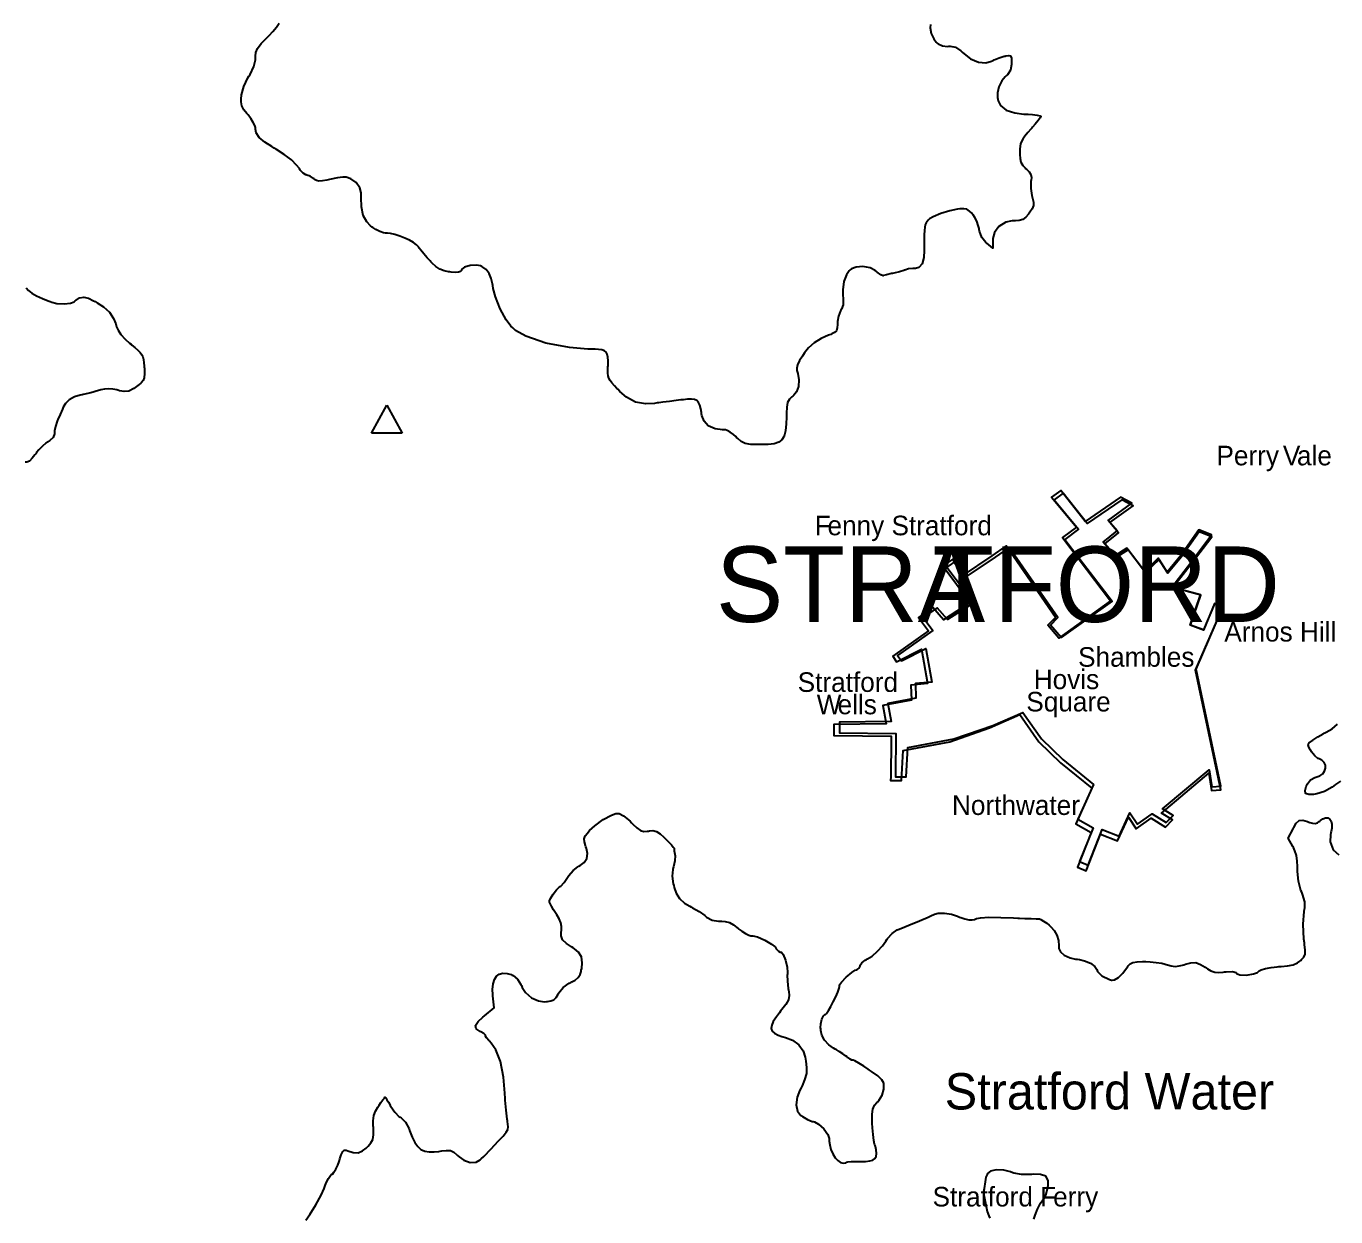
# Model space of a CAD drawing. Extents: x 0 to 24000, y 0 to 24000.
# Drawn here: x 10461 to 12939, y 13816 to 16069 of the extents above; entities that cross this region are included whole.
import ezdxf

# ---------------------------------------------------------------- set-up
doc = ezdxf.new("R2010")
doc.units = 0
for name, color, linetype in [('01B-LandmassTidal', 7, 'Continuous'), ('01C-WaterbodyNonTidal', 7, 'Continuous'), ('03C-BuiltUpHistoric', 7, 'Continuous'), ('06B-FeaturesSummit', 7, 'Continuous'), ('xx-NamesPlacesXXX', 7, 'Continuous'), ('xx-NamesWaterbodyXXXX', 7, 'Continuous')]:
    doc.layers.add(name, color=color, linetype=linetype)

msp = doc.modelspace()

# ---------------------------------------------------------------- linework, layer by layer
at = {"layer": '01B-LandmassTidal'}
for points in [[(12171.9, 16072), (12171.2, 16065.7), (12173.2, 16055.3), (12178.1, 16044.9), (12183, 16038.4), (12185, 16036.8), (12186.3, 16035.7), (12194.7, 16031.9), (12204.5, 16030.7), (12206.6, 16030.9), (12209, 16031), (12219.4, 16029.1), (12229.6, 16022.2), (12232.1, 16019.9), (12235.8, 16016.4), (12248, 16007.3), (12262.8, 16000.6), (12276.9, 15999.6), (12287.7, 16002.5), (12290.9, 16004.2), (12292.4, 16005), (12301.8, 16008.9), (12311.6, 16012.1), (12313.2, 16012.4), (12314.9, 16012.8), (12320.1, 16013.6), (12323.7, 16012.6), (12325.1, 16008.5), (12325.4, 16002.1), (12325.4, 15999.9), (12325.4, 15996.4), (12323.2, 15985.8), (12317.6, 15977.2), (12316, 15975.6), (12313.6, 15973.4), (12307.4, 15965.5), (12301.7, 15954.3), (12299, 15942.6), (12299, 15933.8), (12299.5, 15930.9), (12300.1, 15927.8), (12304.8, 15918.8), (12315.4, 15910.1), (12331.8, 15904.7), (12348.7, 15902.5), (12354.4, 15902.3), (12357.1, 15902.2), (12365.1, 15901.7), (12373.8, 15900.8), (12379.4, 15899.6), (12381.1, 15898.4), (12381.1, 15898.4), (12381, 15897.8), (12379.5, 15895.5), (12375.7, 15890.3), (12370.3, 15883.5), (12365.4, 15877.9), (12363.8, 15876), (12362, 15873.9), (12356.4, 15867.5), (12350.8, 15860.9), (12346.8, 15855.5), (12344.1, 15850.9), (12342.4, 15846.4), (12341.5, 15841.7), (12341.1, 15836), (12341.1, 15830.7), (12341.1, 15829), (12341.1, 15826.4), (12341.6, 15818.8), (12343.3, 15811.6), (12346.9, 15805.6), (12351.3, 15800.7), (12352.8, 15799.2), (12354.4, 15797.8), (12358.9, 15793.2), (12362.1, 15788.2), (12363, 15782.9), (12362.6, 15777.7), (12362.2, 15776.1), (12361.9, 15774.3), (12361.8, 15762.1), (12363.9, 15748.6), (12364.6, 15746.2), (12365.3, 15743.8), (12367.1, 15736.3), (12367.2, 15729.4), (12364.6, 15723.1), (12360.2, 15716.9), (12358.7, 15714.9), (12357.3, 15713), (12352.5, 15707.4), (12346.8, 15703.1), (12340, 15701.2), (12332.9, 15700.8), (12330.5, 15700.8), (12326.5, 15700.8), (12314.4, 15698), (12301.6, 15690.2), (12293.2, 15678.4), (12290.1, 15667.2), (12290.1, 15663.5), (12290.1, 15649), (12278.8, 15658.4), (12276.7, 15660), (12269.2, 15669.2), (12264.7, 15681.3), (12264.2, 15684.3), (12264, 15686.2), (12262.6, 15691.9), (12259.6, 15699.9), (12255.8, 15707.3), (12252.8, 15711.9), (12251.7, 15713.3), (12250.4, 15714.9), (12246, 15719.2), (12241, 15722.5), (12235.4, 15723.6), (12229.7, 15723.4), (12227.8, 15723.1), (12223, 15722.5), (12208.9, 15719.5), (12191.5, 15714.4), (12177.4, 15708.4), (12170.2, 15704.2), (12168.2, 15702.4), (12167.5, 15701.7), (12165.6, 15699.5), (12163.6, 15696.7), (12162.2, 15693.2), (12161.2, 15688.6), (12160.6, 15682.4), (12160.3, 15674.1), (12160.2, 15663.2), (12160.3, 15652.6), (12160.3, 15649), (12160.4, 15644.6), (12159.6, 15631.3), (12156.3, 15619.4), (12150.3, 15612.7), (12143.4, 15610.6), (12141.2, 15610.6), (12138.5, 15610.6), (12130.6, 15609.6), (12123.2, 15607.6), (12122.3, 15607.1), (12121.4, 15606.6), (12113.1, 15603.9), (12102.5, 15601.5), (12100.4, 15601.2), (12098.2, 15600.8), (12088.8, 15598.8), (12083.3, 15597.1), (12083.1, 15596.9), (12082.8, 15596.7), (12078.3, 15598.6), (12071.4, 15603.5), (12069.8, 15604.7), (12067.2, 15606.9), (12057.9, 15611.6), (12044.3, 15614.4), (12031.1, 15613.2), (12022.4, 15609.7), (12020, 15607.9), (12017.9, 15606.1), (12013.2, 15598.8), (12008.3, 15585.7), (12006, 15570.4), (12006.1, 15558.7), (12006.7, 15554.9), (12007, 15552.5), (12006.6, 15541.9), (12003.5, 15533.3), (12002.4, 15531.8), (12001.5, 15530.5), (11997.9, 15520.6), (11996.1, 15510.2), (11996.1, 15506.7), (11996.1, 15504.6), (11995.7, 15498.2), (11994.1, 15492.8), (11990.3, 15489.2), (11985.3, 15486.7), (11983.6, 15485.9), (11978.9, 15484.1), (11964.9, 15477.8), (11951.6, 15469.8), (11941.2, 15460.3), (11933.7, 15450.9), (11931.4, 15447.5), (11929.6, 15444.8), (11924.3, 15436.5), (11920.2, 15428.4), (11918.8, 15422), (11919.2, 15417.3), (11919.7, 15415.8), (11920.7, 15411.9), (11922.7, 15399.9), (11922.4, 15387.2), (11918.7, 15377.1), (11913.5, 15370.8), (11911.4, 15369.1), (11909.8, 15367.8), (11905.2, 15363.3), (11901.7, 15357.2), (11900.2, 15348.1), (11899.7, 15337.1), (11899.6, 15333.4), (11899.5, 15329.2), (11899, 15316.4), (11897.6, 15303.3), (11895.1, 15293.4), (11890.9, 15286.5), (11884.8, 15281.8), (11876.2, 15279.1), (11864.7, 15277.8), (11853.6, 15277.4), (11849.9, 15277.4), (11845.5, 15277.4), (11832.2, 15277.7), (11821.5, 15279.3), (11813.8, 15283.3), (11807.3, 15289.1), (11805.2, 15291.1), (11803.7, 15292.5), (11799, 15296.4), (11792.7, 15300.8), (11787, 15303.9), (11783.9, 15305.1), (11782.8, 15305.2), (11778.2, 15305.4), (11764.3, 15307.4), (11751.5, 15312.8), (11743.4, 15321.9), (11739.6, 15332.3), (11738.9, 15335.8), (11738.5, 15338.1), (11737.1, 15345), (11735.2, 15352.1), (11732.9, 15357.2), (11729.8, 15360.5), (11725.6, 15362.5), (11719.9, 15363.2), (11712.3, 15363), (11704.9, 15362.3), (11702.5, 15362.1), (11699.5, 15361.8), (11690.7, 15360.7), (11677.8, 15359.1), (11665.4, 15357.5), (11657.6, 15356.5), (11655, 15356.2), (11649.5, 15355.3), (11632.7, 15354.6), (11613.9, 15357.9), (11597, 15366.9), (11584, 15377.9), (11580.2, 15382), (11578.5, 15383.7), (11573.8, 15388.8), (11569, 15394.3), (11565.6, 15398.8), (11563.3, 15403), (11562, 15407.4), (11561.4, 15412.4), (11561.4, 15418.5), (11561.6, 15424.4), (11561.7, 15426.4), (11561.8, 15428.7), (11561.9, 15435.6), (11561.5, 15442.8), (11560.3, 15448.3), (11558.2, 15452.4), (11554.8, 15455), (11550, 15456.6), (11543.6, 15457.5), (11537.5, 15457.7), (11535.5, 15457.7), (11523.7, 15457.7), (11488.6, 15460.9), (11443.9, 15469.5), (11406.4, 15482.4), (11386.5, 15493), (11381.4, 15498.1), (11377.9, 15501.4), (11369.2, 15513.4), (11357.8, 15534), (11348.7, 15556.6), (11344.2, 15572.7), (11343.4, 15578.1), (11342.9, 15581.4), (11340.8, 15591.5), (11336.9, 15601.2), (11331.1, 15608.4), (11324.8, 15613), (11322.6, 15614.1), (11320.4, 15615.4), (11312.5, 15616.8), (11300.7, 15616.3), (11290.4, 15613.2), (11285.3, 15609.5), (11284.6, 15607.9), (11284.3, 15607), (11282.7, 15604.8), (11278.9, 15603.3), (11272.4, 15603.1), (11265, 15603.7), (11262.6, 15603.9), (11259.9, 15604.3), (11251.9, 15605.8), (11243.6, 15609), (11235.6, 15614.5), (11228.7, 15620.9), (11226.5, 15623.2), (11224.8, 15625), (11219.6, 15630.6), (11212.9, 15638.2), (11207.3, 15645.1), (11204.3, 15649.2), (11203.4, 15650.6), (11202.6, 15651.9), (11199.4, 15655), (11193.3, 15659.6), (11185.7, 15664.1), (11176.9, 15668.2), (11167.7, 15671.8), (11158.5, 15674.7), (11149.9, 15676.6), (11144.1, 15677.3), (11142.3, 15677.3), (11140.8, 15677.3), (11136.6, 15678.2), (11129.8, 15680.6), (11122.3, 15684.4), (11116.9, 15687.8), (11115.2, 15689), (11112.4, 15691.1), (11105, 15698.7), (11098.6, 15710.7), (11095.3, 15727.3), (11094.4, 15744.7), (11094.4, 15750.6), (11094.4, 15753.7), (11091.9, 15763), (11085.1, 15773.3), (11075.2, 15780.4), (11066.4, 15783.1), (11063.5, 15783.1), (11060, 15783.1), (11049.5, 15781.8), (11034.8, 15779.1), (11032.1, 15778.4), (11029.5, 15777.8), (11021.6, 15776.3), (11014.6, 15775.8), (11009.7, 15777), (11006.4, 15779.1), (11005.4, 15780), (11004.5, 15780.9), (10998.2, 15784.9), (10991.9, 15787.3), (10990.9, 15787.4), (10989.9, 15787.6), (10984.5, 15790.8), (10979.8, 15795.8), (10979.2, 15796.8), (10977.7, 15799.4), (10972.4, 15806.3), (10962.4, 15816), (10948.5, 15826.4), (10934.5, 15835.5), (10929.8, 15838.4), (10925.3, 15841), (10912.3, 15849.4), (10901.5, 15858.4), (10896, 15867), (10894.5, 15874.1), (10894.5, 15876.4), (10894.5, 15877.5), (10893.4, 15880.8), (10890.4, 15887), (10885.9, 15894), (10881.8, 15899.4), (10880.4, 15901.1), (10878.4, 15903.5), (10872.7, 15910.7), (10868.7, 15918.3), (10867.3, 15926.1), (10867.6, 15933.8), (10867.8, 15936.4), (10868.1, 15939.3), (10872.4, 15955.1), (10880, 15971.3), (10882, 15974.4), (10884.2, 15977.7), (10891.6, 15992.8), (10894.5, 16005.4), (10894.5, 16009.7), (10894.5, 16012.1), (10895.2, 16019), (10898.3, 16027), (10905.4, 16036), (10914.8, 16045.8), (10918, 16048.9), (10920.5, 16051.3), (10927.5, 16058.7), (10934.5, 16067.2), (10939.1, 16074.7)], [(10460.3, 15574.2), (10464.8, 15568.8), (10471.3, 15563.8), (10480.1, 15558.8), (10491.4, 15553.6), (10502, 15549.3), (10505.6, 15547.9), (10508.8, 15546.7), (10518.8, 15544.4), (10532.4, 15543.5), (10544.5, 15545), (10551.3, 15547.6), (10553, 15549.1), (10554.9, 15550.7), (10561.2, 15554.7), (10569.3, 15556.4), (10578.7, 15554.2), (10588, 15549.6), (10591.1, 15547.9), (10595.1, 15545.6), (10606.8, 15537.9), (10618.1, 15527.7), (10625.9, 15516.2), (10630.1, 15505.9), (10631.1, 15502.4), (10631.7, 15500.2), (10634.5, 15493.8), (10639.8, 15485.7), (10647.8, 15477.1), (10656, 15469.5), (10658.9, 15467.1), (10660.7, 15465.6), (10666.3, 15460.9), (10672, 15455.7), (10676.1, 15451.5), (10679.1, 15447.4), (10681.1, 15443.1), (10682.4, 15438.2), (10683.2, 15432.1), (10683.8, 15426.3), (10684, 15424.4), (10684.2, 15421.3), (10684.6, 15411.9), (10684, 15403.8), (10681.7, 15398.4), (10678.5, 15394.8), (10677.3, 15393.8), (10674.1, 15391.2), (10664.2, 15383.3), (10654.9, 15378.3), (10646, 15377.6), (10637.1, 15379.3), (10634.2, 15380.1), (10631.8, 15380.8), (10624.5, 15382.3), (10616.3, 15383), (10608.5, 15382.3), (10601.8, 15380.8), (10599.7, 15380.1), (10597.3, 15379.4), (10582.9, 15375.5), (10568.6, 15372), (10566.4, 15371.5), (10562.7, 15370.7), (10552, 15367.5), (10541.7, 15362.3), (10534.6, 15355.3), (10530.8, 15348.4), (10529.9, 15346), (10529.3, 15344.4), (10525.1, 15334.5), (10520.5, 15324.7), (10519.7, 15323.3), (10518.9, 15321.7), (10515.8, 15311.9), (10514.2, 15303.4), (10514.2, 15300.5), (10514.2, 15298), (10511.8, 15290.6), (10505.3, 15284.8), (10503.2, 15283.6), (10501.8, 15282.9), (10497.8, 15280), (10491.3, 15274.4), (10484.7, 15267.5), (10480, 15262.1), (10478.5, 15260.1), (10476.9, 15257.9), (10471.8, 15251.5), (10466.5, 15246.3), (10461.9, 15244.1), (10458.5, 15244.1)]]:
    msp.add_lwpolyline(points, dxfattribs=at)
at = {"layer": '01C-WaterbodyNonTidal'}
for points in [[(12948.1, 14640.6), (12938.5, 14634.1), (12935.4, 14631.7), (12932.3, 14629.4), (12917.6, 14620.8), (12903.1, 14616.4), (12900.1, 14616), (12897.2, 14615.7), (12888.2, 14615.4), (12882.1, 14617.4), (12881.1, 14623.1), (12883.4, 14630.8), (12884.4, 14633.3), (12885.4, 14635.4), (12891.3, 14643.2), (12899.5, 14647.7), (12901.7, 14648.2), (12903.6, 14648.6), (12909, 14650.8), (12914.5, 14654.8), (12918.1, 14659.7), (12919.7, 14665.1), (12919.4, 14670.6), (12917, 14675.8), (12912.5, 14680.2), (12907.7, 14682.9), (12906, 14683.4), (12905.1, 14683.8), (12899.3, 14688.5), (12893.3, 14695.9), (12892.3, 14697.6), (12891.2, 14699.4), (12888.1, 14704.9), (12886.9, 14709.5), (12888.9, 14713.1), (12892.9, 14716.5), (12894.2, 14717.6), (12895.5, 14718.5), (12904.9, 14724.6), (12915.5, 14730.4), (12917.4, 14731.3), (12921.2, 14733.2), (12932.4, 14739.8), (12942.3, 14748.3)], [(10989.9, 13809.8), (10997.6, 13820.7), (11008.9, 13838.8), (11018.9, 13857.5), (11024.4, 13869.7), (11025.8, 13873.9), (11026.5, 13875.9), (11028.9, 13881.8), (11032.5, 13888.9), (11036.2, 13894.4), (11038.6, 13897), (11039.5, 13897.4), (11040.6, 13898), (11043, 13900.7), (11046.7, 13906.6), (11050.2, 13914.3), (11052.6, 13921), (11053.3, 13923.3), (11054.1, 13926), (11056.7, 13934), (11059.6, 13940.3), (11062.6, 13942.8), (11065.4, 13942.8), (11066.2, 13942.5), (11069.3, 13941.3), (11079.1, 13938.4), (11088.8, 13937.8), (11097.1, 13941.1), (11103.8, 13946.4), (11105.8, 13948.4), (11107.6, 13950.3), (11112.7, 13956.2), (11116.4, 13963), (11117.7, 13971.8), (11117.7, 13981.9), (11117.6, 13985.2), (11117.4, 13988.5), (11117.2, 13998.3), (11118.5, 14008), (11121.7, 14016.5), (11125.8, 14023.7), (11127.4, 14026), (11128.5, 14027.6), (11131.8, 14032.4), (11135.7, 14037.7), (11138.5, 14041.2), (11139.5, 14042.5), (11139.9, 14042.5), (11140.2, 14042.5), (11141.1, 14041.3), (11143.3, 14037.9), (11146.1, 14033.1), (11148.5, 14028.7), (11149.3, 14027.2), (11150.4, 14025), (11158.1, 14014.3), (11166.7, 14005.8), (11168.1, 14004.9), (11170, 14003.8), (11178.3, 13995.2), (11185.1, 13982.8), (11186.2, 13979.8), (11187.3, 13976.6), (11191.1, 13967.2), (11196.2, 13957.1), (11201.6, 13949.5), (11207.7, 13944.1), (11214.7, 13940.8), (11222.9, 13939.2), (11232.7, 13939.2), (11241.3, 13940.1), (11244.2, 13940.6), (11247.1, 13941), (11256, 13942.2), (11263.6, 13941.8), (11269.8, 13938.7), (11275.3, 13934), (11277.1, 13932.3), (11279.8, 13929.8), (11289.1, 13923.5), (11301.1, 13919.4), (11312.2, 13920.1), (11319.9, 13924.1), (11321.8, 13926.1), (11326.5, 13930.8), (11340.5, 13945.2), (11354.1, 13959.3), (11363.3, 13969.3), (11369, 13976.6), (11371.9, 13981.9), (11372.7, 13986.6), (11372.2, 13991.7), (11371.4, 13996.5), (11371.2, 13998.2), (11370.8, 14000.9), (11368.7, 14018.5), (11367.1, 14037.3), (11366.9, 14040.5), (11366.4, 14050.6), (11363.6, 14080.6), (11358, 14110.4), (11349.4, 14132.3), (11340.7, 14145.1), (11337.1, 14148.7), (11336.1, 14149.7), (11331.9, 14154.9), (11329.7, 14158.2), (11329.7, 14159.3), (11329.7, 14160.3), (11326.8, 14163.1), (11321.2, 14166.6), (11319.9, 14167.2), (11317.8, 14168.1), (11312.3, 14172.1), (11311, 14178.1), (11316.2, 14186.1), (11325, 14194.4), (11328.1, 14196.9), (11346.1, 14211.8), (11343.8, 14234.2), (11343.5, 14237.3), (11343.1, 14246.7), (11344.1, 14257.2), (11346.6, 14265.6), (11350.6, 14271.8), (11356, 14275.8), (11362.9, 14277.5), (11371.1, 14276.9), (11378.3, 14274.8), (11380.6, 14273.8), (11382.5, 14273), (11390.6, 14266.3), (11396.9, 14256.2), (11397.9, 14253.8), (11399.3, 14250.3), (11405.7, 14240.5), (11416.7, 14230.8), (11430.1, 14225), (11441.5, 14223.4), (11445.3, 14223.6), (11447.4, 14223.8), (11453.6, 14224.8), (11459.3, 14227.1), (11463.5, 14231.2), (11466.7, 14236.3), (11467.6, 14238.1), (11468.7, 14240.4), (11476.9, 14250.4), (11488.4, 14258.4), (11491.2, 14259.7), (11493.3, 14260.7), (11499.7, 14264.4), (11505.3, 14269.2), (11508.8, 14275), (11510.7, 14280.8), (11511.1, 14282.8), (11512, 14286.3), (11513.1, 14296.9), (11511.4, 14308.1), (11505.6, 14317.2), (11498.2, 14323.5), (11495.5, 14325.1), (11492.3, 14327), (11482.9, 14333.3), (11475.8, 14340.4), (11473, 14348.2), (11473.1, 14355.6), (11473.5, 14358.1), (11473.8, 14359.9), (11473.9, 14365.5), (11472.7, 14372.5), (11469.3, 14380.3), (11464.9, 14387.5), (11463.3, 14389.8), (11462.1, 14391.7), (11458.6, 14397.3), (11454.7, 14404.2), (11452.1, 14409.5), (11451.2, 14411.8), (11451.2, 14412.6), (11451.2, 14414.1), (11453.1, 14418.7), (11458.1, 14426.9), (11464.5, 14435.1), (11469.4, 14439.9), (11471.2, 14441.2), (11472.2, 14441.9), (11478.5, 14448.8), (11485.3, 14458.1), (11486.4, 14460), (11487.6, 14462), (11495.9, 14471.6), (11504.9, 14478.8), (11506.5, 14479.6), (11509.2, 14481.1), (11516.6, 14486.5), (11521.9, 14494.4), (11522.9, 14504), (11520.9, 14513.4), (11519.8, 14516.5), (11519, 14518.7), (11517, 14525.7), (11516.5, 14531.8), (11518.7, 14537.2), (11522.7, 14542.3), (11524.1, 14543.9), (11526.9, 14547.3), (11536.7, 14556.2), (11552.5, 14567.8), (11568, 14576.3), (11576.8, 14579.6), (11579.8, 14579.6), (11582.6, 14579.6), (11591, 14575), (11603.6, 14564.8), (11606.4, 14561.9), (11608.8, 14559.5), (11616.1, 14552.3), (11623.2, 14547.2), (11629.8, 14545.5), (11636.1, 14546), (11638.2, 14546.2), (11640.3, 14546.6), (11646.8, 14547.1), (11653.5, 14545.6), (11660.4, 14541), (11667.6, 14534.4), (11669.9, 14532.1), (11671.5, 14530.5), (11676.3, 14525.6), (11681.6, 14519.9), (11685.2, 14515.7), (11686.7, 14513.7), (11686.8, 14513.3), (11686.8, 14512.2), (11687.2, 14508.8), (11688.2, 14502.5), (11688.3, 14501.2), (11688.5, 14499.8), (11688, 14489.8), (11685.8, 14478.6), (11685.2, 14476.5), (11684.4, 14473.6), (11683, 14460.7), (11685, 14446.5), (11686, 14443.1), (11686.9, 14439.6), (11690.7, 14429), (11697.1, 14418.5), (11706.4, 14410.1), (11716.3, 14404.1), (11719.7, 14402.4), (11721.9, 14401.2), (11734.1, 14393.9), (11744.9, 14386.4), (11746.4, 14385.1), (11748.3, 14383.5), (11758.8, 14377.9), (11770.7, 14375.7), (11774.6, 14375.7), (11776.9, 14375.7), (11783.7, 14375.1), (11791.4, 14373), (11799, 14368.8), (11805.8, 14363.8), (11807.9, 14362), (11809.6, 14360.6), (11815, 14356.7), (11822.1, 14352.4), (11828.3, 14349.4), (11831.8, 14348.3), (11833, 14348.3), (11835.9, 14348.3), (11844.6, 14345.9), (11858.7, 14339.9), (11871.4, 14332.2), (11877.9, 14327), (11879.3, 14324.8), (11879.9, 14323.7), (11884.1, 14319.2), (11887.5, 14316.9), (11888.7, 14316.9), (11889.8, 14316.9), (11893.1, 14312.6), (11897.5, 14301.9), (11900.5, 14288.5), (11901.5, 14278.9), (11901.2, 14275.8), (11901.1, 14274.2), (11901.5, 14262.1), (11902.8, 14248.1), (11903.2, 14245.5), (11903.7, 14243), (11904.6, 14235), (11903.4, 14227), (11898.3, 14218.2), (11890.8, 14208.4), (11888.3, 14205.2), (11886.2, 14202.6), (11880.3, 14194.7), (11874.6, 14186), (11871.5, 14178.7), (11870.8, 14172.7), (11872.6, 14167.7), (11876.9, 14163.6), (11883.7, 14160.1), (11890.6, 14157.6), (11893, 14157), (11897.5, 14155.7), (11910.8, 14150.4), (11923.1, 14141.8), (11931, 14130.2), (11934.7, 14118.6), (11935.3, 14114.6), (11936, 14110.8), (11937.4, 14099.1), (11937.1, 14087.3), (11933.8, 14075.6), (11928.9, 14064.3), (11927.1, 14060.5), (11925, 14056.2), (11919.9, 14042.6), (11917.7, 14028), (11920.5, 14016.3), (11926, 14009), (11928.3, 14007.2), (11929.7, 14006), (11939.1, 14000.6), (11948.3, 13996.9), (11949.8, 13996.6), (11952.5, 13996.1), (11960.2, 13991.9), (11970.2, 13983), (11977.5, 13972.4), (11980.4, 13964.7), (11980.4, 13962.1), (11980.4, 13959.8), (11981.3, 13952.8), (11983.6, 13943.7), (11987, 13935.4), (11991.4, 13928.3), (11996.5, 13922.7), (12001.7, 13919.1), (12007.1, 13917.9), (12011.1, 13918.7), (12012.2, 13919.4), (12012.8, 13919.8), (12015.9, 13920.4), (12022.2, 13921.1), (12030.3, 13921.4), (12037, 13921.4), (12039.2, 13921.3), (12041.7, 13921.3), (12049.2, 13921.4), (12057.2, 13922.2), (12063, 13923.9), (12066.9, 13926.6), (12069.2, 13930.6), (12069.9, 13936), (12069.1, 13942.9), (12067.7, 13949.4), (12067.1, 13951.5), (12066.4, 13953.8), (12065, 13960.8), (12063.3, 13972.3), (12062, 13984.6), (12061.6, 13993.3), (12061.6, 13996.2), (12061.5, 13999.9), (12061.7, 14010.8), (12063, 14020.4), (12066.3, 14027.4), (12070.6, 14032.6), (12072.1, 14034.2), (12074.1, 14036.3), (12080.8, 14046.6), (12083.8, 14058), (12083.9, 14060.5), (12083.9, 14062.6), (12083.5, 14069), (12080.2, 14075.7), (12072.1, 14083.1), (12060.7, 14091.3), (12056.9, 14093.8), (12054.2, 14095.8), (12045.9, 14101.3), (12036.2, 14107.4), (12028.8, 14111.6), (12025.7, 14113.1), (12024.7, 14113.1), (12023.5, 14113.1), (12020, 14114.6), (12015.6, 14117.5), (12014.9, 14118.2), (12014.2, 14118.9), (12011.5, 14120.9), (12006, 14124.8), (11999.1, 14129.3), (11993.6, 14132.7), (11991.8, 14133.8), (11988.7, 14135.7), (11979.9, 14142), (11971.6, 14150.7), (11966.5, 14160.4), (11964.5, 14169), (11964.3, 14171.9), (11964.1, 14174.2), (11964.5, 14181.3), (11966.3, 14190.1), (11969.3, 14196.7), (11972.1, 14199.3), (11973, 14199.3), (11973.5, 14199.3), (11975.4, 14201.3), (11979, 14206.6), (11983.4, 14214.3), (11988.1, 14223.3), (11992.6, 14232.7), (11996.4, 14241.5), (11999, 14248.7), (12000, 14252.2), (12000, 14253.4), (12000, 14255.2), (12003.7, 14260.4), (12012.4, 14269.9), (12023, 14278.8), (12029.7, 14283.2), (12032.2, 14284), (12033.1, 14284.3), (12037.1, 14287.1), (12039.2, 14290.4), (12039.2, 14291.4), (12039.2, 14292.8), (12042.4, 14297.1), (12048.6, 14302), (12050.2, 14302.8), (12053.1, 14304.3), (12061.4, 14309.8), (12072, 14318.7), (12081.5, 14329.2), (12087.6, 14337.8), (12089.4, 14340.8), (12090.7, 14342.9), (12099.3, 14352.5), (12109.1, 14359.4), (12110.9, 14360), (12116, 14362), (12131, 14368), (12151, 14376.3), (12167.6, 14383.4), (12175.5, 14387), (12177.2, 14387.9), (12179.4, 14389), (12186.7, 14390.7), (12198.3, 14391), (12211.8, 14388.7), (12223.3, 14385.1), (12227, 14383.5), (12229.4, 14382.6), (12236.9, 14380.1), (12244.7, 14378.4), (12251.1, 14378.3), (12255.4, 14379.2), (12256.8, 14379.6), (12259.2, 14380.5), (12266.8, 14382), (12282.3, 14383.1), (12305.1, 14383), (12329.1, 14382), (12337.2, 14381.6), (12340.5, 14381.4), (12350.7, 14381), (12362.8, 14380.5), (12372.2, 14380.2), (12376.2, 14380), (12377.5, 14380), (12378.4, 14380), (12381.2, 14378.8), (12386.2, 14375.9), (12392.1, 14371.9), (12396.5, 14368.3), (12397.9, 14367.1), (12400.1, 14365.1), (12406, 14358.3), (12411.2, 14349.4), (12414.1, 14339.1), (12415.1, 14329.2), (12415.2, 14325.9), (12415.2, 14323.9), (12417.9, 14317.9), (12425.2, 14311.2), (12436.2, 14306.3), (12446.8, 14303.9), (12450.5, 14303.6), (12453.8, 14303.3), (12463.7, 14301), (12475, 14296.2), (12483.2, 14289.9), (12487.1, 14284.4), (12487.7, 14282.4), (12488.3, 14280.7), (12496.2, 14272.6), (12510.8, 14265.7), (12514.8, 14264.4), (12516.1, 14264), (12520.6, 14264.7), (12527.7, 14269), (12535.9, 14277.4), (12543.1, 14286.7), (12545.3, 14289.9), (12546.3, 14291.2), (12549.7, 14294.8), (12555.1, 14297.7), (12563.5, 14299), (12573.4, 14299.3), (12576.7, 14299.3), (12579.4, 14299.3), (12587.7, 14298.8), (12599.2, 14297.7), (12609.8, 14296), (12616.2, 14294.5), (12618.3, 14293.8), (12620.5, 14293), (12627.5, 14291.2), (12635, 14290.2), (12642.6, 14291), (12649.3, 14292.7), (12651.6, 14293.4), (12654.8, 14294.4), (12664.5, 14296.9), (12674, 14297.3), (12683.1, 14294), (12691.9, 14288.7), (12694.7, 14286.7), (12696.6, 14285.3), (12702.9, 14281.7), (12710.1, 14279.1), (12718, 14278.6), (12725.8, 14279.3), (12728.4, 14279.7), (12731.6, 14280.1), (12743.6, 14280.5), (12750.3, 14278.8), (12750.8, 14278.1), (12751.5, 14276.7), (12757.8, 14274.5), (12770.2, 14273.9), (12783.4, 14275.9), (12791.1, 14278.8), (12793.1, 14280.5), (12794.2, 14281.5), (12798.2, 14283.7), (12806.2, 14286.3), (12817.1, 14288.4), (12827.9, 14289.6), (12831.5, 14289.9), (12835.5, 14290.1), (12847.5, 14291.3), (12858.6, 14293.4), (12866.4, 14296.7), (12871.2, 14300.3), (12872.7, 14301.6), (12874.2, 14303), (12878.4, 14307.4), (12881, 14313.1), (12881.3, 14321.3), (12880.2, 14331.3), (12879.7, 14334.5), (12878.8, 14341.5), (12877.3, 14370.3), (12879.2, 14394.1), (12880.1, 14398.5), (12880.6, 14400.7), (12880.3, 14412.6), (12876.1, 14427.1), (12874.6, 14430.6), (12873.3, 14433.8), (12868.5, 14451.4), (12866.4, 14469.6), (12866.4, 14475.7), (12866.4, 14479), (12866, 14489), (12864.6, 14499.7), (12861.9, 14508.8), (12858.9, 14515.2), (12857.8, 14517.2), (12849.1, 14532.5), (12858.2, 14550.2), (12859.5, 14553), (12864.2, 14561.3), (12869.7, 14566.5), (12877, 14566.8), (12885.6, 14564.2), (12888.4, 14563.1), (12890.1, 14562.5), (12895.3, 14561), (12900.3, 14560.6), (12904.4, 14561.9), (12907.7, 14564.2), (12908.7, 14565.1), (12910.1, 14566.3), (12914.5, 14569.3), (12919.7, 14571.3), (12924.1, 14571), (12927.7, 14568.9), (12930.2, 14564.8), (12931.5, 14559.2), (12931.5, 14552), (12930.5, 14545.6), (12929.9, 14543.5), (12928.9, 14539.3), (12928.8, 14525.7), (12934.2, 14511), (12945.1, 14501)], [(12367.5, 13812.2), (12369.9, 13819.7), (12374.7, 13831.2), (12380.5, 13842.1), (12384.8, 13848.5), (12386.5, 13850.4), (12387.2, 13851.3), (12390.9, 13859.4), (12393.7, 13870.2), (12394, 13872.3), (12394.5, 13875.6), (12394.6, 13885.4), (12390.4, 13893.3), (12380.5, 13896.8), (12367.9, 13897), (12363.8, 13896.6), (12360.7, 13896.3), (12344.6, 13896.4), (12330.1, 13899), (12327.8, 13899.8), (12323.6, 13901.3), (12310.8, 13904.4), (12296.4, 13905.3), (12285.5, 13902.7), (12280.1, 13898.5), (12279.1, 13896.6), (12276.7, 13891.5), (12272.7, 13861.2), (12279.6, 13826.2), (12282.7, 13818.6), (12284.5, 13813.9)]]:
    msp.add_lwpolyline(points, dxfattribs=at)
at = {"layer": '03C-BuiltUpHistoric'}
for points in [[(12247.4, 14978.5), (12196.4, 14946.1), (12176.7, 14969.2), (12149.6, 14950.2), (12168.3, 14925.1), (12100.7, 14876.9), (12108, 14866.3), (12154.9, 14890.5), (12166.3, 14825.4), (12135, 14822.3), (12136.1, 14794), (12082, 14783.5), (12088.3, 14748.9), (11989.4, 14747.8), (11989.4, 14726.9), (12097.6, 14725.8), (12097.5, 14718.8), (12096.7, 14648.9), (12096.6, 14641.8), (12117.4, 14641.8), (12120.5, 14698.6), (12208.9, 14715.3), (12283.8, 14741.5), (12341, 14766.7), (12377.4, 14715.3), (12418, 14675.5), (12477.3, 14627.3), (12447.1, 14560.1), (12476.2, 14543.3), (12450.2, 14478.2), (12466.9, 14470.9), (12493.9, 14540.1), (12526.2, 14527.5), (12547, 14572.6), (12561.6, 14550.6), (12589.6, 14570.5), (12616.6, 14553.8), (12630.2, 14567.4), (12609.5, 14580), (12698.8, 14655.5), (12704.1, 14623), (12721.8, 14624), (12673.9, 14850.6), (12724.9, 14968.1), (12709.3, 14976.5), (12688.5, 14926.1), (12663.5, 14935.6), (12683.3, 14993.3), (12629.1, 15007.9), (12664.5, 15054.1), (12704.1, 15106.6), (12680.1, 15116), (12645.8, 15067.7), (12619.8, 15036.2), (12603.2, 15062.5), (12577.2, 15037.4), (12543.8, 15081.4), (12521, 15066.7), (12499.1, 15092.9), (12525.2, 15114), (12508.5, 15133.8), (12553.2, 15166.4), (12531.4, 15177.9), (12464.8, 15131.8), (12419, 15190.5), (12401.3, 15177.9), (12448.1, 15121.3), (12422.1, 15101.3), (12512.7, 14981.7), (12414.9, 14911.4), (12394.1, 14935.6), (12408.6, 14950.2), (12315.1, 15085.6), (12287.9, 15066.7), (12231.8, 15028.9), (12214.1, 15060.5), (12195.4, 15047.8)], [(12254.3, 14978), (12204, 14946.2), (12184.5, 14968.7), (12157.9, 14950.2), (12176.4, 14925.7), (12109.7, 14878.4), (12116.9, 14868.2), (12163, 14891.8), (12174.3, 14828.2), (12143.5, 14825.1), (12144.6, 14797.4), (12091.3, 14787.3), (12097.4, 14753.4), (12000, 14752.3), (12000, 14731.8), (12106.6, 14730.7), (12106.5, 14723.9), (12105.7, 14655.5), (12105.6, 14648.7), (12126.1, 14648.7), (12129.2, 14704.1), (12216.4, 14720.5), (12290.2, 14746.2), (12346.6, 14770.7), (12382.4, 14720.5), (12422.5, 14681.5), (12480.9, 14634.4), (12451.1, 14568.7), (12479.8, 14552.3), (12454.2, 14488.7), (12470.6, 14481.5), (12497.2, 14549.2), (12529, 14536.8), (12549.5, 14581), (12563.9, 14559.4), (12591.6, 14579), (12618.3, 14562.5), (12631.6, 14575.8), (12611.1, 14588.1), (12699.3, 14662), (12704.4, 14630.2), (12721.8, 14631.3), (12674.6, 14852.8), (12724.9, 14967.8), (12709.5, 14975.9), (12689, 14926.7), (12664.4, 14935.9), (12683.9, 14992.3), (12630.6, 15006.7), (12665.4, 15051.8), (12704.4, 15103.1), (12680.8, 15112.3), (12646.9, 15065.2), (12621.3, 15034.4), (12605, 15060), (12579.3, 15035.4), (12546.4, 15078.5), (12523.9, 15064.1), (12502.3, 15089.8), (12527.9, 15110.3), (12511.6, 15129.8), (12555.7, 15161.6), (12534.2, 15172.8), (12468.6, 15127.8), (12423.4, 15185.2), (12406, 15172.8), (12452.1, 15117.5), (12426.5, 15098), (12515.7, 14981.1), (12419.4, 14912.3), (12398.9, 14935.9), (12413.2, 14950.2), (12320.9, 15082.6), (12294.2, 15064.1), (12238.9, 15027.3), (12221.5, 15058), (12203, 15045.6)]]:
    msp.add_lwpolyline(points, close=True, dxfattribs=at)
at = {"layer": '06B-FeaturesSummit'}
for p, q in [((11113.8, 15299), (11142.9, 15351.9)), ((11142.9, 15351.9), (11172, 15299)), ((11172, 15299), (11113.8, 15299))]:
    msp.add_line(p, q, dxfattribs=at)

# ---------------------------------------------------------------- texts
at = {"layer": 'xx-NamesPlacesXXX'}
for s, height, p in [('Perry', 37.04, (12713.3, 15238.1)), ('V', 37, (12839.1, 15238.1)), ('ale', 37.04, (12865.7, 15238.1)), ('F', 37, (11953.3, 15105.8)), ('enny Stratford', 37.037, (11977.1, 15105.8)), ('STRA', 142.86, (11765.9, 14941.8)), ('TFORD', 142.86, (12175.6, 14941.8)), ('Arnos Hill', 37.04, (12728.2, 14904.8)), ('Shambles', 37.04, (12451.4, 14857.1)), ('Stratford', 37.04, (11920.7, 14809.5)), ('Hovis', 37.04, (12367.5, 14814.8)), ('W', 37, (11956.8, 14767.2)), ('ells', 37.04, (11996.2, 14767.2)), ('Square', 37.04, (12353.4, 14772.5)), ('Northwater', 37.04, (12212.7, 14576.7)), ('Stratford F', 37.037, (12176, 13836)), ('erry', 37.04, (12404.2, 13836))]:
    msp.add_text(s, height=height, dxfattribs=at).set_placement(p)
at = {"layer": 'xx-NamesWaterbodyXXXX'}
msp.add_text('Stratford Water', height=68.783, dxfattribs=at).set_placement((12199, 14019.5))

doc.saveas('drawing.dxf')
